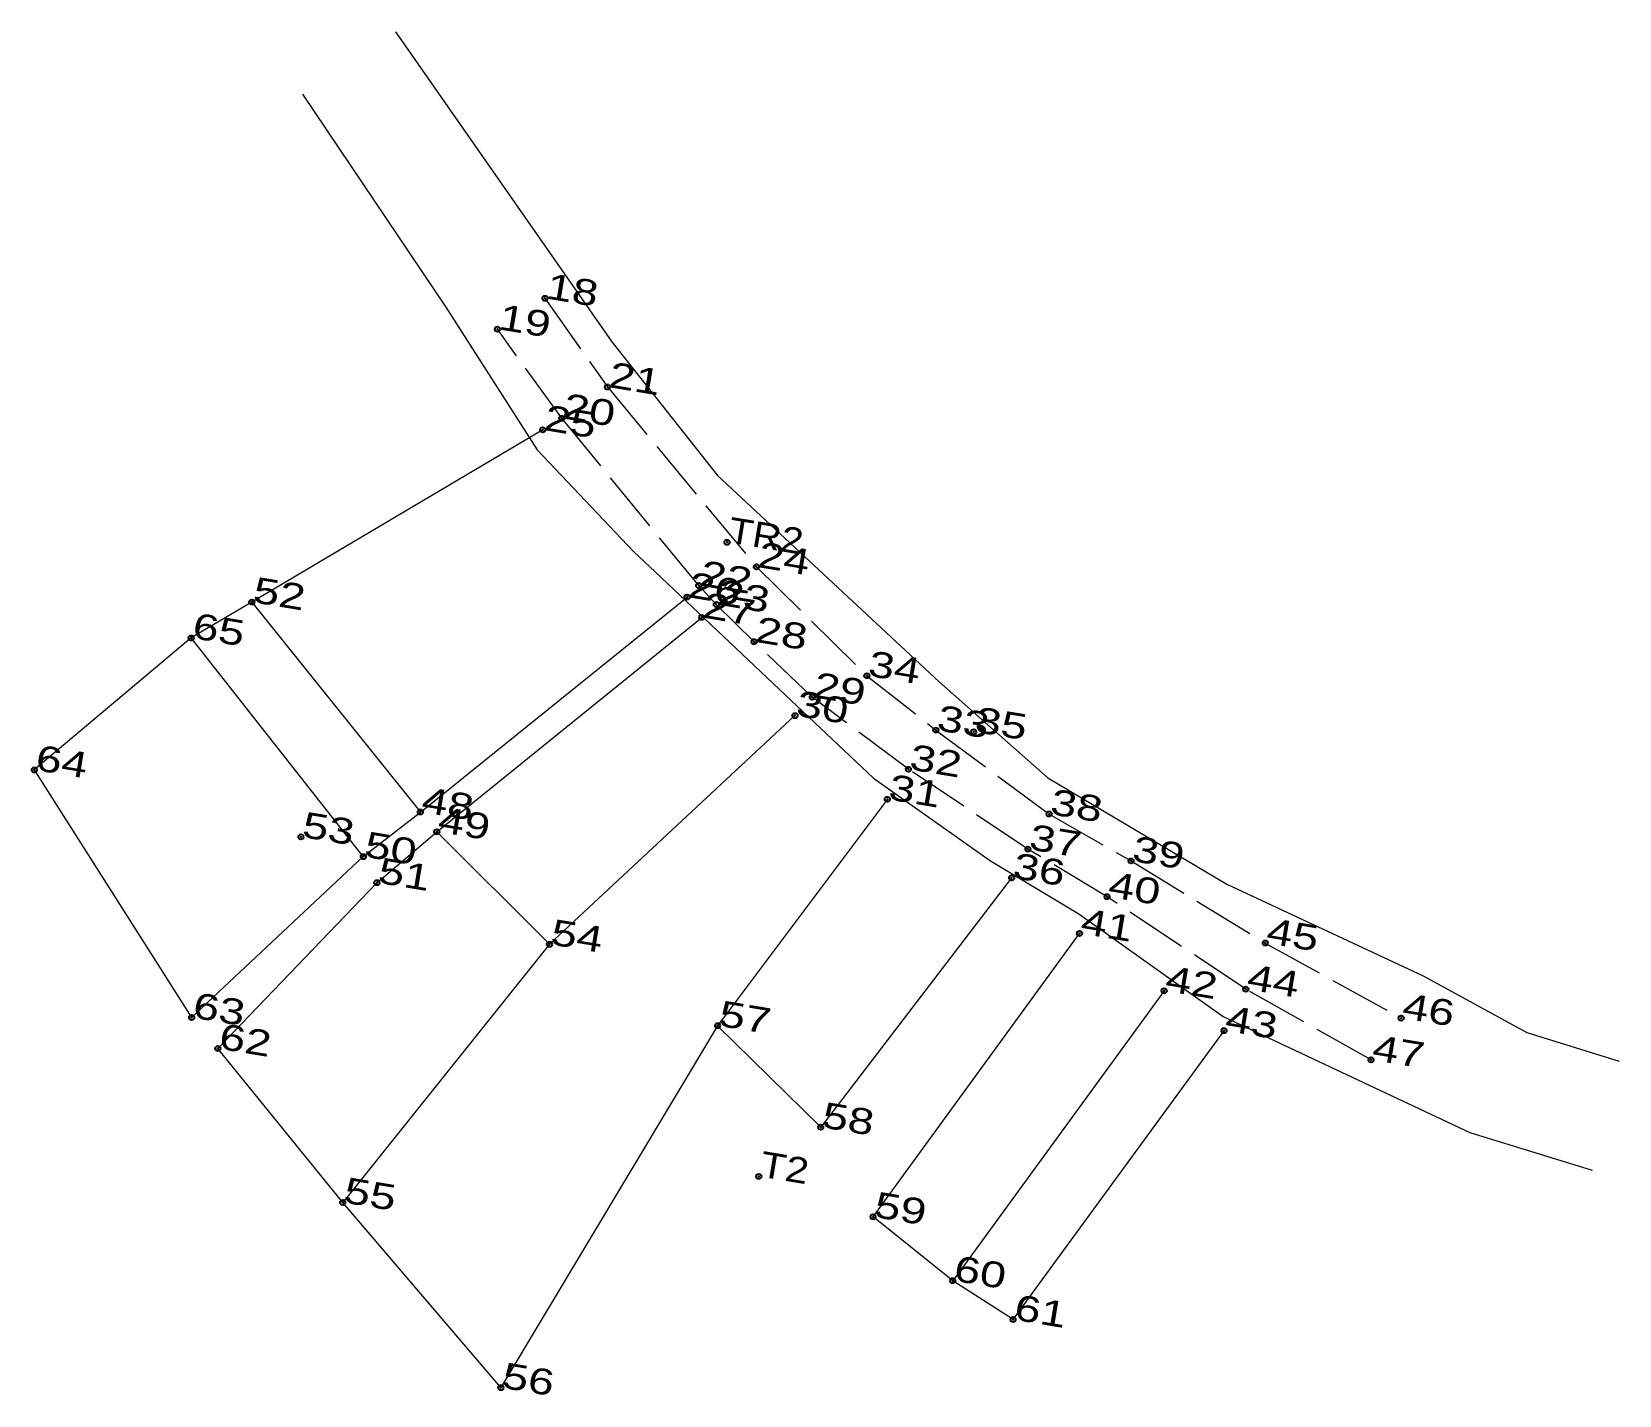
# Model space of a CAD drawing. Header units: metres. Extents: x 534092 to 539089, y 1847683 to 1850602.
# Drawn here: x 534091.9 to 534202.9, y 1847682.8 to 1847778.2 of the extents above.
import ezdxf

# ---------------------------------------------------------------- set-up
doc = ezdxf.new("R2010")
doc.units = ezdxf.units.M
doc.header["$LTSCALE"] = 0.72
doc.header["$PDMODE"] = 32
doc.header["$PDSIZE"] = 0.36
doc.linetypes.add('LONG_DASHED', pattern=[7.5, 6, -1.5])
doc.layers.add('12', color=7, linetype='Continuous')
doc.layers.add('7', color=7, linetype='Continuous')
doc.layers.add('22', color=7, linetype='Continuous', lineweight=13)
doc.layers.add('23', color=7, linetype='Continuous', lineweight=13)

msp = doc.modelspace()

# ---------------------------------------------------------------- linework, layer by layer
at = {"layer": '22'}
for p, q in [((534107.33, 1847738.3), (534119.11, 1847723.62)), ((534115.12, 1847720.5), (534103.09, 1847735.79)), ((534120.26, 1847722.24), (534128.14, 1847714.37)), ((534150.76, 1847695.31), (534165.19, 1847715.13)), ((534171.11, 1847711.12), (534156.33, 1847690.85)), ((534160.55, 1847688.13), (534175.3, 1847708.33))]:
    msp.add_line(p, q, dxfattribs=at)
at = {"layer": '22', "linetype": 'LONG_DASHED'}
for points in [[(534127.82, 1847759.54), (534132.19, 1847753.34), (534142.61, 1847740.76), (534150.33, 1847733.15), (534155.15, 1847729.35), (534163.07, 1847723.48), (534168.8, 1847720.2), (534178.18, 1847714.46), (534187.68, 1847709.21)], [(534185.58, 1847706.29), (534176.82, 1847711.23), (534167.12, 1847717.7), (534161.59, 1847721.02), (534153.23, 1847726.61), (534146.51, 1847731.65), (534142.44, 1847735.53), (534139.8, 1847738.13), (534138.57, 1847739.46), (534129, 1847751.15), (534124.5, 1847757.38)]]:
    msp.add_lwpolyline(points, dxfattribs=at)
at = {"layer": '22'}
for points in [[(534127.67, 1847750.34), (534107.33, 1847738.3), (534103.09, 1847735.79), (534092.12, 1847726.56), (534103.12, 1847709.25), (534115.12, 1847720.5), (534119.11, 1847723.62), (534137.76, 1847738.65)], [(534145.3, 1847730.36), (534128.14, 1847714.37), (534113.68, 1847696.32), (534104.95, 1847707.08), (534116.07, 1847718.68), (534120.26, 1847722.24), (534138.78, 1847737.23)], [(534151.76, 1847724.51), (534139.89, 1847708.68), (534124.74, 1847683.37), (534113.68, 1847696.32)], [(534160.45, 1847719.02), (534147.1, 1847701.58), (534139.89, 1847708.68)], [(534160.55, 1847688.13), (534156.33, 1847690.85), (534150.76, 1847695.31)]]:
    msp.add_lwpolyline(points, dxfattribs=at)
at = {"layer": '23'}
for p, q in [((534117.38, 1847778.18), (534132.49, 1847756.5)), ((534110.88, 1847773.81), (534120.88, 1847758.91)), ((534120.88, 1847758.91), (534127.27, 1847748.94)), ((534132.49, 1847756.5), (534139.88, 1847747.14)), ((534139.88, 1847747.14), (534155.39, 1847732.72))]:
    msp.add_line(p, q, dxfattribs=at)
for points in [[(534127.27, 1847748.94), (534134.02, 1847741.83), (534135.52, 1847740.41)], [(534135.52, 1847740.41), (534144.2, 1847732.21), (534150.8, 1847725.98), (534158.97, 1847720.2), (534165.15, 1847716.49), (534175.23, 1847709.32)], [(534155.39, 1847732.72), (534162.97, 1847726.02), (534175.49, 1847718.57), (534189.21, 1847712.17)], [(534189.21, 1847712.17), (534196.47, 1847708.2), (534202.93, 1847706.19)], [(534175.23, 1847709.32), (534192.48, 1847701.22), (534201.04, 1847698.57)]]:
    msp.add_lwpolyline(points, dxfattribs=at)
at = {"layer": '7'}
for p in [(534127.82, 1847759.54), (534124.5, 1847757.38), (534132.19, 1847753.34), (534127.67, 1847750.34), (534129, 1847751.15), (534140.55, 1847742.48), (534142.61, 1847740.76), (534138.57, 1847739.46), (534107.33, 1847738.3), (534137.76, 1847738.65), (534139.8, 1847738.13), (534138.78, 1847737.23), (534103.09, 1847735.79), (534142.44, 1847735.53), (534150.33, 1847733.15), (534146.51, 1847731.65), (534145.3, 1847730.36), (534155.15, 1847729.35), (534157.8, 1847729.23), (534092.12, 1847726.56), (534153.23, 1847726.61), (534119.11, 1847723.62), (534151.76, 1847724.51), (534163.07, 1847723.48), (534110.76, 1847721.88), (534120.26, 1847722.24), (534115.12, 1847720.5), (534161.59, 1847721.02), (534168.8, 1847720.2), (534116.07, 1847718.68), (534160.45, 1847719.02), (534167.12, 1847717.7), (534165.19, 1847715.13), (534128.14, 1847714.37), (534178.18, 1847714.46), (534171.11, 1847711.12), (534176.82, 1847711.23), (534103.12, 1847709.25), (534187.68, 1847709.21), (534139.89, 1847708.68), (534175.3, 1847708.33), (534104.95, 1847707.08), (534185.58, 1847706.29), (534147.1, 1847701.58), (534142.77, 1847698.14), (534113.68, 1847696.32), (534150.76, 1847695.31), (534156.33, 1847690.85), (534160.55, 1847688.13), (534124.74, 1847683.37)]:
    msp.add_point(p, dxfattribs=at)

# ---------------------------------------------------------------- texts
at = {"layer": '12'}
for s, width, p in [('18', 1.35, (534127.82, 1847759.54)), ('19', 1.35, (534124.5, 1847757.38)), ('21', 1.35, (534132.19, 1847753.34)), ('20', 1.35, (534129, 1847751.15)), ('25', 1.35, (534127.67, 1847750.34)), ('TR2', 1.15, (534140.55, 1847742.48)), ('24', 1.35, (534142.61, 1847740.76)), ('22', 1.35, (534138.57, 1847739.46)), ('52', 1.35, (534107.33, 1847738.3)), ('26', 1.35, (534137.76, 1847738.65)), ('23', 1.35, (534139.8, 1847738.13)), ('27', 1.35, (534138.78, 1847737.23)), ('65', 1.35, (534103.09, 1847735.79)), ('28', 1.35, (534142.44, 1847735.53)), ('34', 1.35, (534150.33, 1847733.15)), ('29', 1.35, (534146.51, 1847731.65)), ('30', 1.35, (534145.3, 1847730.36)), ('33', 1.35, (534155.15, 1847729.35)), ('35', 1.35, (534157.8, 1847729.23)), ('64', 1.35, (534092.12, 1847726.56)), ('32', 1.35, (534153.23, 1847726.61)), ('31', 1.35, (534151.76, 1847724.51)), ('48', 1.35, (534119.11, 1847723.62)), ('38', 1.35, (534163.07, 1847723.48)), ('49', 1.35, (534120.26, 1847722.24)), ('53', 1.35, (534110.76, 1847721.88)), ('37', 1.35, (534161.59, 1847721.02)), ('50', 1.35, (534115.12, 1847720.5)), ('39', 1.35, (534168.8, 1847720.2)), ('36', 1.35, (534160.45, 1847719.02)), ('51', 1.35, (534116.07, 1847718.68)), ('40', 1.35, (534167.12, 1847717.7)), ('54', 1.35, (534128.14, 1847714.37)), ('41', 1.35, (534165.19, 1847715.13)), ('45', 1.35, (534178.18, 1847714.46)), ('42', 1.35, (534171.11, 1847711.12)), ('44', 1.35, (534176.82, 1847711.23)), ('63', 1.35, (534103.12, 1847709.25)), ('46', 1.35, (534187.68, 1847709.21)), ('57', 1.35, (534139.89, 1847708.68)), ('43', 1.35, (534175.3, 1847708.33)), ('62', 1.35, (534104.95, 1847707.08)), ('47', 1.35, (534185.58, 1847706.29)), ('58', 1.35, (534147.1, 1847701.58)), ('T2', 1.2, (534142.77, 1847698.14)), ('55', 1.35, (534113.68, 1847696.32)), ('59', 1.35, (534150.76, 1847695.31)), ('60', 1.35, (534156.33, 1847690.85)), ('61', 1.35, (534160.55, 1847688.13)), ('56', 1.35, (534124.74, 1847683.37))]:
    msp.add_text(s, height=1.8, rotation=350.549, dxfattribs=dict(at, width=width)).set_placement(p)

doc.saveas('drawing.dxf')
